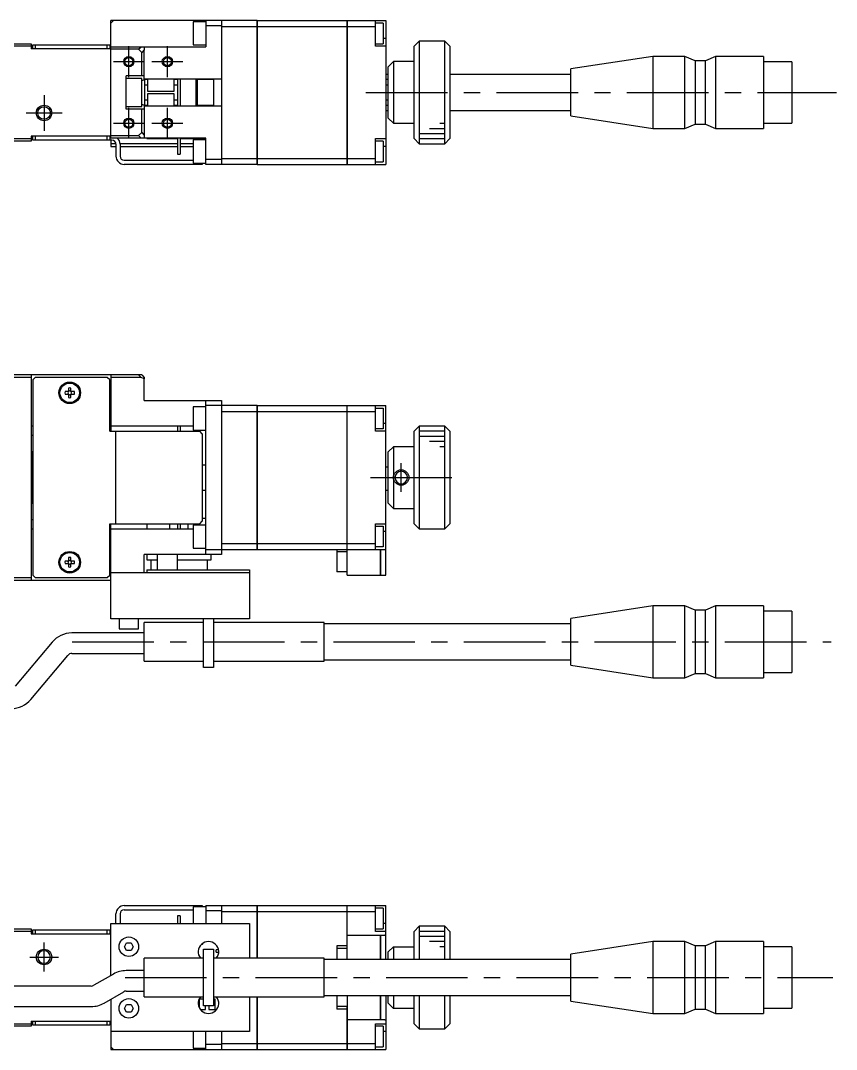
# Model space of a CAD drawing. Extents: x -1 to 626, y -8 to 210.
# Drawn here: x 147.9 to 306.7, y 10 to 210.4 of the extents above; entities that cross this region are included whole.
import ezdxf

# ---------------------------------------------------------------- set-up
doc = ezdxf.new("R2010")
doc.units = 0
doc.header["$LTSCALE"] = 0.5
doc.linetypes.add('CENTER', pattern=[50.8, 31.75, -6.35, 6.35, -6.35])
for name, color, linetype in [('MSM_CENTER', 1, 'CENTER'), ('MSM_CONTINUOUS', 7, 'CONTINUOUS'), ('MSM_NARROW', 5, 'CONTINUOUS')]:
    doc.layers.add(name, color=color, linetype=linetype)

msp = doc.modelspace()

# ---------------------------------------------------------------- linework, layer by layer
at = {"layer": 'MSM_CENTER'}
for p, q in [((169, 199.387478), (169, 205.387478)), ((176.5, 199.387478), (176.5, 205.387478)), ((166, 202.387478), (172, 202.387478)), ((173.5, 202.387478), (179.5, 202.387478)), ((215.140232, 196.387478), (306.700477, 196.387478)), ((152.5, 195.887477), (152.5, 188.887477)), ((149, 192.387477), (156, 192.387477)), ((169, 187.387478), (169, 193.387478)), ((176.5, 187.387478), (176.5, 193.387478)), ((166, 190.387478), (172, 190.387478)), ((173.5, 190.387478), (179.5, 190.387478)), ((222, 118.587348), (222, 124.187348)), ((216, 121.387477), (234, 121.387477)), ((158, 89.387477), (305.691434, 89.387477)), ((152.5, 25.200001), (152.5, 30.800001)), ((149.7, 28.000001), (155.3, 28.000001)), ((168.264101, 24), (305.990759, 24))]:
    msp.add_line(p, q, dxfattribs=at)
at = {"layer": 'MSM_CONTINUOUS'}
for p, q in [((165.5, 209.887478), (166, 210.387478)), ((193.99, 210.387478), (165.5, 210.387478)), ((165.5, 187.887477), (165.5, 210.387478)), ((181.5, 210.137478), (181.5, 205.637478)), ((184, 210.137478), (181.5, 210.137478)), ((184, 210.387478), (184, 205.287478)), ((187, 209.387478), (184, 209.387478)), ((187, 210.387478), (187, 182.387478)), ((187, 209.23271), (193.99, 209.23271)), ((193.99, 182.387478), (193.99, 210.387478)), ((194, 210.377478), (193.99, 210.377478)), ((194, 209.228817), (193.99, 209.228817)), ((194, 210.387478), (211.49, 210.387478)), ((194, 210.387478), (194, 182.387478)), ((194, 209.23271), (211.49, 209.23271)), ((211.49, 182.387478), (211.49, 210.387478)), ((211.5, 210.377478), (211.49, 210.377478)), ((211.5, 209.228817), (211.49, 209.228817)), ((211.5, 210.387478), (219, 210.387478)), ((211.5, 210.387478), (211.5, 182.387478)), ((211.5, 209.23271), (217, 209.23271)), ((217, 205.387478), (217, 210.387478)), ((218.5, 209.887478), (217, 209.887478)), ((218.5, 209.887478), (218.5, 205.887478)), ((219, 210.387478), (219, 182.387478)), ((219, 206.887478), (218.5, 206.887478)), ((127.8, 205.887477), (150, 205.887477)), ((150, 205.387477), (128, 205.387477)), ((150, 205.887477), (150, 204.887477)), ((165.5, 204.887477), (150, 204.887477)), ((150.3, 204.887477), (150.3, 205.687477)), ((150.3, 205.687477), (165.3, 205.687477)), ((150.8, 205.687477), (150.8, 204.887477)), ((164.8, 204.887477), (164.8, 205.687477)), ((165.3, 205.687477), (165.3, 204.887477)), ((165.5, 205.287478), (172.000001, 205.287478)), ((170.887627, 204.787478), (165.5, 204.787478)), ((170.887627, 204.787478), (171.387627, 205.287478)), ((171.5, 204.175105), (170.887627, 204.787478)), ((172, 204.675105), (171.5, 204.175105)), ((172.000001, 205.287478), (172, 204.675105)), ((172, 198.876956), (172, 204.675105)), ((172.000002, 205.287478), (184, 205.287478)), ((181.5, 205.637478), (184, 205.637478)), ((217, 205.887478), (218.5, 205.887478)), ((219, 205.387478), (217, 205.387478)), ((225.5, 206.387478), (224.5, 205.387478)), ((224.5, 187.387478), (224.5, 205.387478)), ((225.5, 206.387478), (225.5, 186.387478)), ((230.5, 206.387478), (225.5, 206.387478)), ((230.5, 186.387478), (230.5, 206.387478)), ((231.5, 205.387478), (230.5, 206.387478)), ((231.5, 205.387478), (231.5, 187.387478)), ((171.5, 199.637477), (171.5, 204.175105)), ((271, 203.387478), (255, 200.957478)), ((271, 203.387478), (271, 189.387478)), ((277.2, 203.387478), (271, 203.387478)), ((277.2, 189.387478), (277.2, 203.387478)), ((279.2, 202.537478), (277.2, 203.387478)), ((279.2, 202.537478), (279.2, 190.237478)), ((281.2, 202.537478), (279.2, 202.537478)), ((283.2, 203.387478), (281.2, 202.537478)), ((281.2, 190.237478), (281.2, 202.537478)), ((283.2, 203.387478), (283.2, 189.387478)), ((292.5, 203.387478), (283.2, 203.387478)), ((292.5, 203.387478), (292.5, 189.387478)), ((219.5, 201.387478), (220.5, 202.387478)), ((219.5, 191.387478), (219.5, 201.387478)), ((220.5, 202.387478), (220.5, 190.387478)), ((224.5, 202.387478), (220.5, 202.387478)), ((255, 191.817478), (255, 200.957478)), ((298, 202.337478), (292.5, 202.337478)), ((298, 202.337478), (298, 190.437478)), ((172, 199.637477), (168.5, 199.637477)), ((168.5, 193.137477), (168.5, 199.637477)), ((171.5, 199.137477), (168.5, 199.137477)), ((172, 198.876956), (171.499727, 198.667131)), ((171.5, 193.637477), (171.5, 199.137477)), ((187, 198.987478), (172, 198.987478)), ((172.1, 193.787478), (172.1, 198.987478)), ((172.6, 198.887478), (172.1, 198.887478)), ((172.5, 198.987478), (172.5, 198.887478)), ((172.6, 198.987478), (172.6, 196.637477)), ((177.8, 196.637477), (177.8, 198.987478)), ((178.5, 198.887478), (177.8, 198.887478)), ((178.5, 198.987478), (178.5, 193.787478)), ((179, 198.987478), (179, 193.787478)), ((182.1, 193.787478), (182.1, 198.987478)), ((182.3, 198.987478), (182.3, 193.787478)), ((185.5, 198.887478), (182.3, 198.887478)), ((185.5, 198.987478), (185.5, 193.787478)), ((219.5, 199.887478), (219, 199.887478)), ((219.5, 198.887478), (219, 198.887478)), ((255, 199.887478), (231.5, 199.887478)), ((172.1, 197.887478), (172.6, 197.887478)), ((172.6, 196.637477), (177.8, 196.637477)), ((177.8, 197.887478), (178.5, 197.887478)), ((219, 197.887478), (219.5, 197.887478)), ((172.6, 194.887478), (172.1, 194.887478)), ((172.6, 196.137477), (172.6, 193.787478)), ((177.8, 196.137477), (172.6, 196.137477)), ((177.8, 193.787478), (177.8, 196.137477)), ((178.5, 194.887478), (177.8, 194.887478)), ((219.5, 194.887478), (219, 194.887478)), ((168.5, 193.637477), (171.5, 193.637477)), ((172, 193.137477), (168.5, 193.137477)), ((171.499651, 194.107867), (172, 193.898)), ((171.5, 188.599848), (171.5, 193.137477)), ((172, 193.898), (172, 188.099848)), ((172, 193.787478), (187, 193.787478)), ((172.1, 193.887478), (172.6, 193.887478)), ((172.5, 193.887478), (172.5, 193.787478)), ((177.8, 193.887478), (178.5, 193.887478)), ((182.3, 193.887478), (185.5, 193.887478)), ((219, 193.887478), (219.5, 193.887478)), ((219, 192.887478), (219.5, 192.887478)), ((231.5, 192.887478), (255, 192.887478)), ((220.5, 190.387478), (219.5, 191.387478)), ((220.5, 190.387478), (224.5, 190.387478)), ((255, 191.817478), (271, 189.387478)), ((292.5, 190.437478), (298, 190.437478)), ((170.887627, 187.987476), (171.5, 188.599848)), ((171.5, 188.599848), (172, 188.099848)), ((271, 189.387478), (277.2, 189.387478)), ((277.2, 189.387478), (279.2, 190.237478)), ((279.2, 190.237478), (281.2, 190.237478)), ((281.2, 190.237478), (283.2, 189.387478)), ((283.2, 189.387478), (292.5, 189.387478)), ((150, 186.887477), (137, 186.887477)), ((137.112372, 187.387477), (150, 187.387477)), ((165.5, 187.887477), (150, 187.887477)), ((150, 187.887477), (150, 186.887477)), ((150.3, 187.087477), (150.3, 187.887477)), ((165.7, 187.087477), (150.3, 187.087477)), ((150.8, 187.887477), (150.8, 187.087477)), ((164.8, 187.087477), (164.8, 187.887477)), ((165.3, 187.887477), (165.3, 187.087477)), ((165.5, 187.987476), (170.887627, 187.987476)), ((165.5, 187.487476), (165.5, 187.887475)), ((184, 187.487476), (165.5, 187.487476)), ((165.5, 187.087477), (165.5, 185.887478)), ((166.493725, 186.387478), (165.5, 186.387478)), ((178.5, 186.387478), (167.296871, 186.387478)), ((171.387627, 187.487476), (170.887627, 187.987476)), ((172, 188.099848), (172.000002, 187.487476)), ((172.5, 187.487476), (172.5, 187.387476)), ((172.5, 187.387476), (178.5, 187.387476)), ((178.5, 187.487476), (178.5, 184.387478)), ((179, 187.487476), (179, 184.387478)), ((179, 187.387476), (184, 187.387476)), ((181.5, 186.387478), (179, 186.387478)), ((181.5, 187.137478), (181.5, 182.637478)), ((184, 187.137478), (181.5, 187.137478)), ((184, 182.387478), (184, 187.487476)), ((217, 187.387478), (219, 187.387478)), ((217, 182.387478), (217, 187.387478)), ((218.5, 186.887478), (217, 186.887478)), ((218.5, 186.887478), (218.5, 182.887478)), ((224.5, 187.387478), (225.5, 186.387478)), ((225.5, 186.387478), (230.5, 186.387478)), ((230.5, 186.387478), (231.5, 187.387478)), ((165.5, 185.887478), (166.5, 185.887478)), ((166.5, 186.287477), (166.5, 183.987477)), ((167.3, 186.287477), (167.3, 183.987477)), ((167.3, 185.887478), (178.5, 185.887478)), ((178.5, 184.387478), (179, 184.387478)), ((179, 185.887478), (181.5, 185.887478)), ((219, 185.887478), (218.5, 185.887478)), ((168.1, 183.187477), (181.5, 183.187477)), ((183.3, 182.387477), (168.1, 182.387477)), ((181.5, 182.637478), (184, 182.637478)), ((182.8, 182.387477), (182.8, 182.637478)), ((183.3, 182.637478), (183.3, 182.387477)), ((184, 183.387478), (187, 183.387478)), ((193.99, 182.387478), (184, 182.387478)), ((187, 183.542245), (193.99, 183.542245)), ((194, 183.546138), (193.99, 183.546138)), ((194, 182.397478), (193.99, 182.397478)), ((194, 183.542245), (211.49, 183.542245)), ((194, 182.387478), (211.49, 182.387478)), ((211.5, 183.546138), (211.49, 183.546138)), ((211.5, 182.397478), (211.49, 182.397478)), ((211.5, 183.542245), (217, 183.542245)), ((211.5, 182.387478), (219, 182.387478)), ((217, 182.887478), (218.5, 182.887478)), ((171.5, 141.387477), (128, 141.387477)), ((150, 140.887477), (137.612372, 140.887477)), ((150, 141.387477), (150, 101.387477)), ((150.8, 140.887477), (150.3, 140.387477)), ((150.3, 140.387477), (150.3, 102.387477)), ((164.8, 140.887477), (150.8, 140.887477)), ((165.3, 140.387477), (164.8, 140.887477)), ((165.3, 130.387477), (165.3, 140.387477)), ((165.5, 141.387477), (165.5, 130.387477)), ((171.387627, 140.887477), (165.5, 140.887477)), ((171.387627, 140.887477), (170.887627, 141.387477)), ((172.000002, 140.58129), (171.387627, 140.887477)), ((171.5, 141.387477), (172, 140.887477)), ((172, 140.887477), (172.000002, 140.58129)), ((172.000002, 136.387477), (172.000002, 140.58129)), ((157.26, 138.806661), (157.26, 138.127477)), ((157.74, 138.127477), (157.74, 138.806661)), ((157.26, 138.127477), (156.580815, 138.127477)), ((156.580815, 137.647477), (157.26, 137.647477)), ((157.26, 137.647477), (157.26, 136.968293)), ((158.419184, 138.127477), (157.74, 138.127477)), ((157.74, 136.968293), (157.74, 137.647477)), ((157.74, 137.647477), (158.419184, 137.647477)), ((172.000002, 136.387477), (187, 136.387477)), ((184, 106.387477), (184, 136.387477)), ((187, 136.387477), (187, 106.387477)), ((181.5, 135.137477), (181.5, 130.637477)), ((184, 135.137477), (181.5, 135.137477)), ((193.99, 135.387477), (184, 135.387477)), ((193.99, 107.387477), (193.99, 135.387477)), ((194, 135.377477), (193.99, 135.377477)), ((194, 135.387477), (211.49, 135.387477)), ((194, 135.387477), (194, 107.387477)), ((211.49, 103.387477), (211.49, 135.387477)), ((211.5, 135.377477), (211.49, 135.377477)), ((211.5, 135.387477), (219, 135.387477)), ((211.5, 102.387477), (211.5, 135.387477)), ((217, 130.387477), (217, 135.387477)), ((217, 134.887477), (218.5, 134.887477)), ((218.5, 134.887477), (218.5, 130.887477)), ((219, 102.387477), (219, 135.387477)), ((187, 134.23271), (193.99, 134.23271)), ((194, 134.228816), (193.99, 134.228816)), ((194, 134.23271), (211.49, 134.23271)), ((211.5, 134.228816), (211.49, 134.228816)), ((211.5, 134.23271), (217, 134.23271)), ((150.3, 131.387477), (150, 131.387477)), ((181.5, 131.387477), (165.3, 131.387477)), ((165.3, 130.387477), (182.8, 130.387477)), ((166.5, 112.387477), (166.5, 130.387477)), ((178.5, 131.387477), (178.5, 130.387477)), ((179, 131.387477), (179, 130.387477)), ((181.5, 130.637477), (184, 130.637477)), ((183.3, 129.887477), (182.8, 130.387477)), ((218.5, 130.887477), (217, 130.887477)), ((219, 130.387477), (217, 130.387477)), ((219, 131.887477), (218.5, 131.887477)), ((225.5, 131.387477), (224.5, 130.387477)), ((224.5, 112.387477), (224.5, 130.387477)), ((225.5, 131.387477), (225.5, 111.387477)), ((230.5, 131.387477), (225.5, 131.387477)), ((230.5, 111.387477), (230.5, 131.387477)), ((231.5, 130.387477), (230.5, 131.387477)), ((231.5, 130.387477), (231.5, 112.387477)), ((150, 129.637477), (150.3, 129.637477)), ((183.3, 129.887477), (183.3, 112.887477)), ((150.2, 126.387477), (150, 126.187477)), ((150.2, 126.387477), (150.2, 116.387477)), ((150.3, 126.387477), (150.2, 126.387477)), ((219.5, 126.387477), (220.5, 127.387477)), ((219.5, 116.387477), (219.5, 126.387477)), ((220.5, 127.387477), (220.5, 115.387477)), ((224.5, 127.387477), (220.5, 127.387477)), ((183.3, 123.887477), (184, 123.887477)), ((219.5, 123.387477), (219, 123.387477)), ((184, 118.887477), (183.3, 118.887477)), ((219.5, 118.887477), (219, 118.887477)), ((150, 116.587477), (150.2, 116.387477)), ((150.2, 116.387477), (150.3, 116.387477)), ((220.5, 115.387477), (219.5, 116.387477)), ((220.5, 115.387477), (224.5, 115.387477)), ((150.3, 113.137477), (150, 113.137477)), ((165.3, 102.387477), (165.3, 112.387477)), ((165.3, 112.387477), (182.8, 112.387477)), ((165.5, 93.887477), (165.5, 112.387477)), ((172.5, 112.387477), (172.5, 111.387477)), ((177, 111.387477), (177, 112.387477)), ((178.5, 112.387477), (178.5, 111.387477)), ((179, 112.387477), (179, 111.387477)), ((180.5, 112.387477), (180.5, 111.387477)), ((182.8, 112.387477), (183.3, 112.887477)), ((184, 113.387477), (183.3, 113.387477)), ((217, 112.387477), (219, 112.387477)), ((217, 107.387477), (217, 112.387477)), ((224.5, 112.387477), (225.5, 111.387477)), ((230.5, 111.387477), (231.5, 112.387477)), ((150, 111.387477), (150.3, 111.387477)), ((165.3, 111.387477), (181.5, 111.387477)), ((181.5, 112.137477), (181.5, 107.637477)), ((184, 112.137477), (181.5, 112.137477)), ((217, 111.887477), (218.5, 111.887477)), ((218.5, 111.887477), (218.5, 107.887477)), ((219, 110.887477), (218.5, 110.887477)), ((225.5, 111.387477), (230.5, 111.387477)), ((187, 108.542244), (193.99, 108.542244)), ((194, 108.546137), (193.99, 108.546137)), ((194, 108.542244), (211.49, 108.542244)), ((211.5, 108.546137), (211.49, 108.546137)), ((211.5, 108.542244), (217, 108.542244)), ((172.000002, 102.887477), (172, 106.387477)), ((187, 106.387477), (172, 106.387477)), ((172.5, 106.387477), (172.5, 105.387477)), ((174.5, 106.387477), (174.5, 103.387477)), ((178.5, 103.387477), (178.5, 106.387477)), ((181.5, 107.637477), (184, 107.637477)), ((184, 107.387477), (193.99, 107.387477)), ((185, 105.387477), (185, 106.387477)), ((194, 107.397477), (193.99, 107.397477)), ((194, 107.387477), (211.49, 107.387477)), ((209.5, 107.387477), (209.5, 102.987477)), ((211.49, 106.887477), (209.5, 106.887477)), ((211.5, 107.397477), (211.49, 107.397477)), ((211.5, 107.387477), (219, 107.387477)), ((218.5, 107.887477), (217, 107.887477)), ((217.99, 102.387477), (217.99, 107.387477)), ((218, 107.387477), (218, 102.387477)), ((157.26, 105.127477), (156.580815, 105.127477)), ((156.580815, 104.647477), (157.26, 104.647477)), ((157.26, 105.806661), (157.26, 105.127477)), ((157.26, 104.647477), (157.26, 103.968293)), ((157.74, 105.127477), (157.74, 105.806661)), ((158.419184, 105.127477), (157.74, 105.127477)), ((157.74, 103.968293), (157.74, 104.647477)), ((157.74, 104.647477), (158.419184, 104.647477)), ((172.5, 105.387477), (174.5, 105.387477)), ((173.25, 105.387477), (173.25, 103.387477)), ((178.5, 105.387477), (185, 105.387477)), ((184.25, 105.387477), (184.25, 103.387477)), ((150.3, 102.387477), (150.8, 101.887477)), ((164.8, 101.887477), (165.3, 102.387477)), ((165.5, 102.887477), (192.5, 102.887477)), ((172.5, 103.387477), (192.5, 103.387477)), ((172.5, 103.387477), (172.5, 102.887477)), ((192.5, 103.387477), (192.5, 93.887477)), ((211.5, 102.987477), (209.5, 102.987477)), ((211.5, 103.387477), (211.49, 103.387477)), ((211.5, 102.387477), (217.99, 102.387477)), ((218, 102.397477), (217.99, 102.397477)), ((218, 102.387477), (219, 102.387477)), ((128, 101.387477), (165.5, 101.387477)), ((137.612372, 101.887477), (150, 101.887477)), ((150.8, 101.887477), (164.8, 101.887477)), ((271, 96.387477), (255, 93.957477)), ((271, 96.387477), (271, 82.387477)), ((277.2, 96.387477), (271, 96.387477)), ((277.2, 82.387477), (277.2, 96.387477)), ((279.2, 95.537477), (277.2, 96.387477)), ((283.2, 96.387477), (281.2, 95.537477)), ((283.2, 96.387477), (283.2, 82.387477)), ((292.5, 96.387477), (283.2, 96.387477)), ((292.5, 96.387477), (292.5, 82.387477)), ((279.2, 95.537477), (279.2, 83.237477)), ((281.2, 95.537477), (279.2, 95.537477)), ((281.2, 83.237477), (281.2, 95.537477)), ((298, 95.337477), (292.5, 95.337477)), ((298, 95.337477), (298, 83.437477)), ((192.5, 93.887477), (165.5, 93.887477)), ((167.1, 93.887477), (167.1, 91.887477)), ((170.9, 91.887477), (170.9, 93.887477)), ((172, 85.637477), (172, 93.137477)), ((183.5, 93.137477), (172, 93.137477)), ((183.5, 84.387477), (183.5, 93.887477)), ((185.5, 93.887477), (185.5, 84.387477)), ((207, 93.137477), (185.5, 93.137477)), ((207, 85.637477), (207, 93.137477)), ((255, 92.887477), (207, 92.887477)), ((255, 84.817477), (255, 93.957477)), ((172, 91.112099), (157.897949, 91.112099)), ((167.1, 91.887477), (170.9, 91.887477)), ((154.067727, 89.326037), (146.867121, 80.744689)), ((149.931299, 78.173539), (157.131905, 86.754887)), ((157.897949, 87.112099), (172, 87.112099)), ((172, 85.637477), (183.5, 85.637477)), ((185.5, 84.387477), (183.5, 84.387477)), ((185.5, 85.637477), (207, 85.637477)), ((207, 85.887477), (255, 85.887477)), ((255, 84.817477), (271, 82.387477)), ((271, 82.387477), (277.2, 82.387477)), ((277.2, 82.387477), (279.2, 83.237477)), ((279.2, 83.237477), (281.2, 83.237477)), ((281.2, 83.237477), (283.2, 82.387477)), ((283.2, 82.387477), (292.5, 82.387477)), ((292.5, 83.437477), (298, 83.437477)), ((166.5, 34.5), (166.5, 36.400001)), ((167.3, 36.400001), (167.3, 34.5)), ((168.1, 38.000001), (183.3, 38.000001)), ((168.1, 37.200001), (181.5, 37.200001)), ((181.5, 37.75), (181.5, 34.5)), ((184, 37.75), (181.5, 37.75)), ((182.8, 37.75), (182.8, 38.000001)), ((183.3, 38.000001), (183.3, 37.75)), ((184, 38), (193.99, 38)), ((184, 38), (184, 34.5)), ((187, 37), (184, 37)), ((187, 38), (187, 34.5)), ((187, 36.845232), (193.99, 36.845232)), ((193.99, 27.75), (193.99, 38)), ((194, 37.99), (193.99, 37.99)), ((194, 36.841339), (193.99, 36.841339)), ((194, 38), (194, 27.75)), ((194, 38), (211.49, 38)), ((194, 36.845232), (211.49, 36.845232)), ((211.49, 29.653), (211.49, 38)), ((211.5, 37.99), (211.49, 37.99)), ((211.5, 36.841339), (211.49, 36.841339)), ((211.5, 27.5), (211.5, 38)), ((211.5, 38), (219, 38)), ((211.5, 36.845232), (217, 36.845232)), ((217, 33), (217, 38)), ((218.5, 37.5), (217, 37.5)), ((218.5, 37.5), (218.5, 33.5)), ((219, 27.5), (219, 38)), ((165.5, 24.392015), (165.5, 34.5)), ((165.5, 34.5), (192.5, 34.5)), ((178.5, 36), (178.5, 34.5)), ((179, 36), (178.5, 36)), ((179, 36), (179, 34.5)), ((192.5, 34.5), (192.5, 27.75)), ((219, 34.5), (218.5, 34.5)), ((137, 33.500001), (150, 33.500001)), ((150, 33.000001), (137.112372, 33.000001)), ((150, 33.500001), (150, 32.500001)), ((150, 32.500001), (165.5, 32.500001)), ((150.3, 32.500001), (150.3, 33.300001)), ((150.3, 33.300001), (165.5, 33.300001)), ((150.8, 33.300001), (150.8, 32.500001)), ((164.8, 32.500001), (164.8, 33.300001)), ((165.3, 33.300001), (165.3, 32.500001)), ((211.5, 32.25), (217.99, 32.25)), ((217, 33.5), (218.5, 33.5)), ((219, 33), (217, 33)), ((217.99, 27.5), (217.99, 32.25)), ((218, 32.24), (217.99, 32.24)), ((218, 32.25), (218, 27.5)), ((218, 32.25), (218.8, 32.25)), ((218.8, 32.229022), (218.8, 32.25)), ((219, 32.229022), (218.8, 32.229022)), ((225.5, 34), (224.5, 33)), ((224.5, 27.5), (224.5, 33)), ((225.5, 34), (225.5, 27.5)), ((230.5, 34), (225.5, 34)), ((230.5, 27.5), (230.5, 34)), ((231.5, 33), (230.5, 34)), ((231.5, 33), (231.5, 27.5)), ((168.133974, 30), (168.566987, 30.75)), ((168.566987, 30.75), (169.433012, 30.75)), ((169.433012, 30.75), (169.866025, 30)), ((209.5, 30.153), (209.5, 27.5)), ((211.49, 30.153), (209.5, 30.153)), ((271, 31), (255, 28.57)), ((271, 31), (271, 17)), ((277.2, 31), (271, 31)), ((277.2, 17), (277.2, 31)), ((279.2, 30.15), (277.2, 31)), ((279.2, 30.15), (279.2, 17.85)), ((281.2, 30.15), (279.2, 30.15)), ((283.2, 31), (281.2, 30.15)), ((281.2, 17.85), (281.2, 30.15)), ((283.2, 31), (283.2, 17)), ((292.5, 31), (283.2, 31)), ((292.5, 31), (292.5, 17)), ((168.566987, 29.25), (168.133974, 30)), ((169.433012, 29.25), (168.566987, 29.25)), ((169.866025, 30), (169.433012, 29.25)), ((183.5, 29.5), (185.5, 29.5)), ((183.5, 18.5), (183.5, 29.5)), ((185.5, 29.5), (185.5, 18.5)), ((186, 28.925002), (186, 29.425002)), ((186.454321, 29.425002), (186, 29.425002)), ((186, 28.925002), (186.498593, 28.925002)), ((211.5, 29.653), (209.5, 29.653)), ((220.5, 30), (219.5, 29)), ((219.5, 27.5), (219.5, 29)), ((220.5, 30), (220.5, 27.5)), ((220.5, 30), (224.5, 30)), ((255, 19.43), (255, 28.57)), ((298, 29.95), (292.5, 29.95)), ((298, 29.95), (298, 18.05)), ((172, 20.25), (172, 27.75)), ((183.5, 27.75), (172, 27.75)), ((207, 27.75), (185.5, 27.75)), ((186, 27.75), (186, 27.925002)), ((186.186528, 27.925002), (186, 27.925002)), ((207, 20.25), (207, 27.75)), ((255, 27.5), (207, 27.5)), ((165.999026, 24.680128), (162.195179, 22.483975)), ((172, 25.350001), (168.499026, 25.350001)), ((161.695179, 22.350001), (140.5, 22.350001)), ((164.195179, 19.019874), (167.999026, 21.216026)), ((168.499026, 21.350001), (172, 21.350001)), ((172, 20.25), (183.5, 20.25)), ((185.5, 20.25), (207, 20.25)), ((192.5, 20.25), (192.5, 13.5)), ((193.99, 10), (193.99, 20.25)), ((194, 20.25), (194, 10)), ((207, 20.5), (255, 20.5)), ((209.5, 20.5), (209.5, 17.847)), ((211.5, 20.5), (211.5, 10)), ((217.99, 15.75), (217.99, 20.5)), ((218, 20.5), (218, 15.75)), ((219, 20.5), (219, 10)), ((219.5, 19), (219.5, 20.5)), ((220.5, 20.5), (220.5, 18)), ((224.5, 15), (224.5, 20.5)), ((225.5, 20.5), (225.5, 14)), ((230.5, 14), (230.5, 20.5)), ((231.5, 20.5), (231.5, 15)), ((140.5, 18.350001), (161.695179, 18.350001)), ((165.5, 19.773213), (165.5, 10)), ((168.133974, 18), (168.566987, 18.75)), ((168.566987, 18.75), (169.433012, 18.75)), ((169.433012, 18.75), (169.866025, 18)), ((182.6675, 19.777502), (182.6675, 18.198786)), ((183.5, 19.777502), (182.6675, 19.777502)), ((185.5, 18.5), (183.5, 18.5)), ((183.9175, 17.777502), (183.9175, 18.5)), ((184.5725, 18.5), (184.5725, 17.777502)), ((185.8225, 19.777502), (185.5, 19.777502)), ((185.8225, 17.777502), (185.8225, 19.777502)), ((211.5, 18.347), (209.5, 18.347)), ((211.49, 10), (211.49, 18.347)), ((219.5, 19), (220.5, 18)), ((255, 19.43), (271, 17)), ((292.5, 18.05), (298, 18.05)), ((168.566987, 17.25), (168.133974, 18)), ((169.433012, 17.25), (168.566987, 17.25)), ((169.866025, 18), (169.433012, 17.25)), ((182.917123, 17.777502), (183.9175, 17.777502)), ((184.5725, 17.777502), (185.8225, 17.777502)), ((211.49, 17.847), (209.5, 17.847)), ((224.5, 18), (220.5, 18)), ((271, 17), (277.2, 17)), ((277.2, 17), (279.2, 17.85)), ((279.2, 17.85), (281.2, 17.85)), ((281.2, 17.85), (283.2, 17)), ((283.2, 17), (292.5, 17)), ((150, 14.500001), (58.5, 14.500001)), ((134.5, 15.000001), (150, 15.000001)), ((150, 15.500001), (165.5, 15.500001)), ((150, 15.500001), (150, 14.500001)), ((150.3, 14.700001), (150.3, 15.500001)), ((165.3, 14.700001), (150.3, 14.700001)), ((150.8, 15.500001), (150.8, 14.700001)), ((164.8, 14.700001), (164.8, 15.500001)), ((165.3, 15.500001), (165.3, 14.700001)), ((217.99, 15.75), (211.5, 15.75)), ((217, 10), (217, 15)), ((217, 15), (219, 15)), ((218.5, 14.5), (217, 14.5)), ((218, 15.76), (217.99, 15.76)), ((218.8, 15.75), (218, 15.75)), ((218.5, 14.5), (218.5, 10.5)), ((218.8, 15.770978), (219, 15.770978)), ((218.8, 15.75), (218.8, 15.770978)), ((224.5, 15), (225.5, 14)), ((230.5, 14), (231.5, 15)), ((192.5, 13.5), (165.5, 13.5)), ((181.5, 13.5), (181.5, 10.25)), ((184, 10), (184, 13.5)), ((187, 13.5), (187, 10)), ((219, 13.5), (218.5, 13.5)), ((225.5, 14), (230.5, 14)), ((166, 10), (165.5, 10.5)), ((181.5, 10.25), (184, 10.25)), ((184, 11), (187, 11)), ((187, 11.154767), (193.99, 11.154767)), ((194, 11.15866), (193.99, 11.15866)), ((194, 11.154767), (211.49, 11.154767)), ((211.5, 11.15866), (211.49, 11.15866)), ((211.5, 11.154767), (217, 11.154767)), ((217, 10.5), (218.5, 10.5)), ((165.5, 10), (193.99, 10)), ((194, 10.01), (193.99, 10.01)), ((194, 10), (211.49, 10)), ((211.5, 10.01), (211.49, 10.01)), ((211.5, 10), (219, 10))]:
    msp.add_line(p, q, dxfattribs=at)
for centre, radius in [((169, 202.387478), 0.7835), ((176.5, 202.387478), 0.7835), ((152.5, 192.387477), 1.2295), ((169, 190.387478), 0.7835), ((176.5, 190.387478), 0.7835), ((157.5, 137.887477), 2.1), ((157.5, 137.887477), 1.9), ((157.5, 104.887477), 2.1), ((157.5, 104.887477), 1.9), ((169, 30), 1.9), ((169, 18), 1.9)]:
    msp.add_circle(centre, radius, dxfattribs=at)
at = {"layer": 'MSM_CONTINUOUS', "extrusion": (0, 0, -1)}
for centre in [(-222, 121.387348), (-152.5, 28.000001)]:
    msp.add_circle(centre, 1.2295, dxfattribs=at)
at = {"layer": 'MSM_CONTINUOUS'}
for centre, radius, start, end in [((165.7, 186.287477), 0.8, 0, 90), ((165.7, 186.287477), 1.6, 0, 48.590324), ((168.1, 183.987477), 1.6, 180, 270), ((168.1, 183.987477), 0.8, 180, 270), ((157.5, 137.887477), 0.95, 75.36671, 104.63329), ((157.5, 137.887477), 0.95, 165.36671, 194.63329), ((157.5, 137.887477), 0.364721, 138.849633, 221.150367), ((157.5, 137.887477), 0.364721, 48.849633, 131.150367), ((157.5, 137.887477), 0.364721, 228.849633, 311.150367), ((157.5, 137.887477), 0.95, 255.36671, 284.63329), ((157.5, 137.887477), 0.364721, 318.849633, 41.150367), ((157.5, 137.887477), 0.95, 345.36671, 14.63329), ((157.5, 104.887477), 0.95, 165.36671, 194.63329), ((157.5, 104.887477), 0.364721, 138.849633, 221.150367), ((157.5, 104.887477), 0.95, 75.36671, 104.63329), ((157.5, 104.887477), 0.364721, 48.849633, 131.150367), ((157.5, 104.887477), 0.364721, 228.849633, 311.150367), ((157.5, 104.887477), 0.364721, 318.849633, 41.150367), ((157.5, 104.887477), 0.95, 345.36671, 14.63329), ((157.5, 104.887477), 0.95, 255.36671, 284.63329), ((157.897949, 86.112099), 5, 90, 140), ((157.897949, 86.112099), 1, 90, 140), ((146.101077, 81.387477), 5, 270, 320), ((168.1, 36.400001), 1.6, 90, 180), ((168.1, 36.400001), 0.8, 90, 180), ((184.5, 29), 2, 321.317813, 218.68215917), ((183.2, 30.667502), 0.2, 255.074363, 0.806255), ((168.499026, 20.350001), 5, 90, 120), ((161.695179, 23.350001), 1, 270, 300), ((168.499026, 20.350001), 1, 90, 120), ((184.5, 19), 2, 141.317813, 38.68219661), ((161.695179, 23.350001), 5, 270, 300)]:
    msp.add_arc(centre, radius, start, end, dxfattribs=at)
at = {"layer": 'MSM_NARROW'}
for p, q in [((229.5, 190.387478), (230.5, 190.387478)), ((225.5, 188.387478), (230.5, 188.387478)), ((227.5, 189.387478), (230.5, 189.387478)), ((225.5, 187.387478), (230.5, 187.387478)), ((230.5, 130.387477), (225.5, 130.387477)), ((230.5, 129.387477), (225.5, 129.387477)), ((230.5, 128.387477), (227.5, 128.387477)), ((230.5, 127.387477), (229.5, 127.387477)), ((230.5, 33), (225.5, 33)), ((230.5, 32), (225.5, 32)), ((230.5, 31), (227.5, 31)), ((230.5, 30), (229.5, 30))]:
    msp.add_line(p, q, dxfattribs=at)
for centre, radius in [((169, 202.387478), 1), ((176.5, 202.387478), 1), ((152.5, 192.387477), 1.5), ((169, 190.387478), 1), ((176.5, 190.387478), 1), ((222, 121.387348), 1.5), ((152.5, 28.000001), 1.5)]:
    msp.add_circle(centre, radius, dxfattribs=at)

doc.saveas('drawing.dxf')
